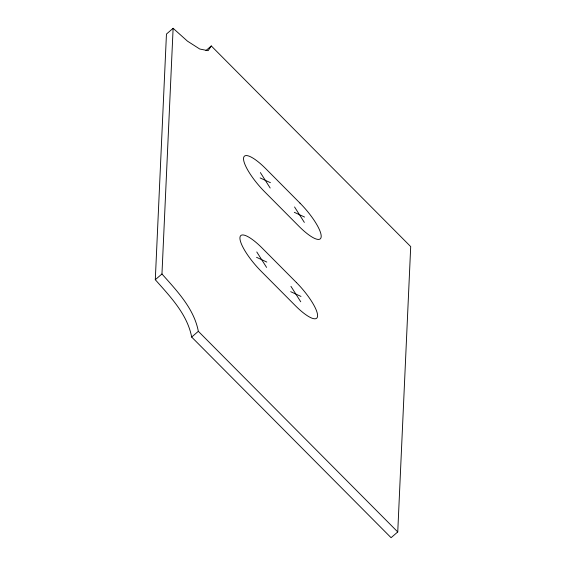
<?xml version="1.0" encoding="UTF-8"?>
<svg xmlns="http://www.w3.org/2000/svg" width="566" height="566" viewBox="0 0 566 566"><rect width="100%" height="100%" fill="white"/><g stroke="black" fill="none" stroke-linecap="round" stroke-linejoin="round"><path stroke-width="0.85" d="M155.296 279.71L166.454 34.052L173.118 28.3L187.452 41.141L199.734 49.009L208.111 50.699L211.295 45.959L410.704 246.599L397.749 531.948L391.078 537.7L191.669 337.06C187.332 314.201 170.182 296.556 155.296 279.71L161.961 273.965L173.118 28.3M205.96 50.558L211.295 45.959M191.669 337.06L198.333 331.308C194.004 308.456 176.847 290.804 161.961 273.965M260.141 177.929L270.421 182.684M294.306 212.307L304.586 217.061M256.54 257.304L266.812 262.058M290.705 291.681L300.985 296.435M198.333 331.308L397.749 531.948M294.553 206.965L304.345 222.403M260.381 172.588L270.173 188.025M290.945 286.339L300.737 301.777M256.78 251.962L266.572 267.4M299.973 203.109L265.808 168.732A31.901 8.249 49.2 0 0 243.536 158.43A31.901 8.249 49.2 0 0 264.754 191.881L298.919 226.259A31.901 8.249 49.2 0 0 321.191 236.56A31.901 8.249 49.2 0 0 299.973 203.109M296.372 282.484L262.2 248.106A31.901 8.249 49.2 0 0 239.934 237.805A31.901 8.249 49.2 0 0 261.152 271.255L295.318 305.633A31.901 8.249 49.2 0 0 317.583 315.934A31.901 8.249 49.2 0 0 296.372 282.484"/></g></svg>
